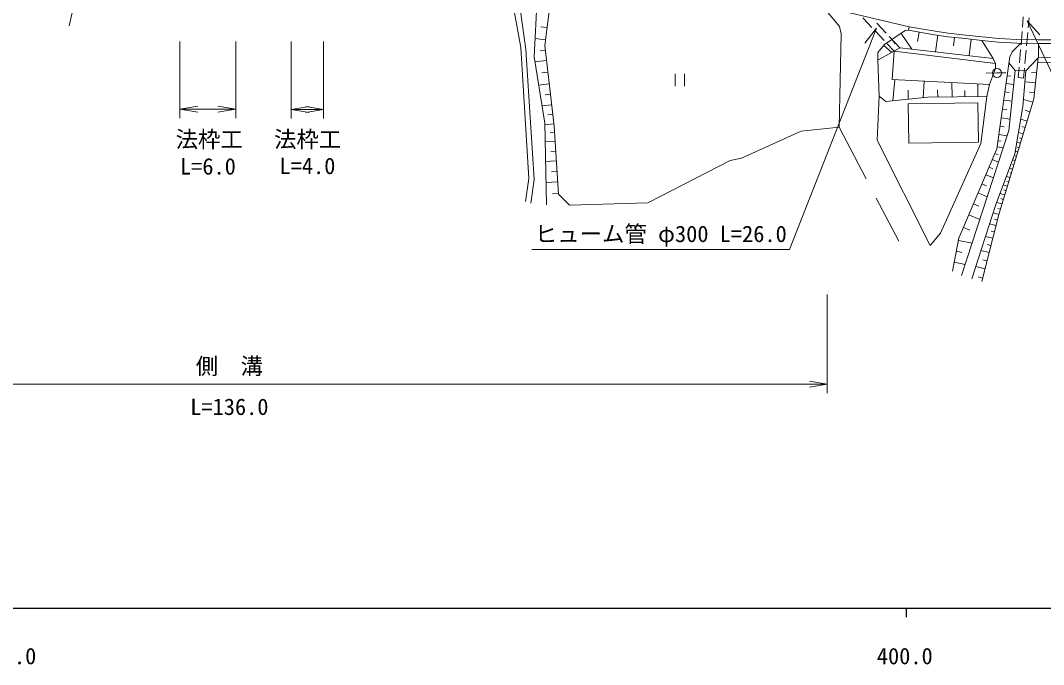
# Model space of a CAD drawing. Units: millimetres, scale not verified. Extents: x 40000 to 680000, y 20000 to 380000.
# Drawn here: x 369194 to 483325, y 198715 to 270551 of the extents above; entities that cross this region are included whole.
import ezdxf
from ezdxf.enums import TextEntityAlignment as Align

# ---------------------------------------------------------------- set-up
doc = ezdxf.new("R2010")
doc.units = ezdxf.units.MM
doc.header["$LTSCALE"] = 1000
for name, color, linetype, lineweight in [('M-STR-HTXT', 7, 'Continuous', 13), ('M-TTL-BAND', 7, 'Continuous', 25), ('M-WORK', 1, 'Continuous', 13)]:
    doc.layers.add(name, color=color, linetype=linetype, lineweight=lineweight)
doc.styles.add('ＭＳ ゴシック', font='')
doc.styles.get('ＭＳ ゴシック').set_extended_font_data('MS Gothic')

# ---------------------------------------------------------------- blocks, each defined once
blk = doc.blocks.new('open_arrow')
at = {"color": 0, "linetype": 'Continuous', "lineweight": -2}
blk.add_lwpolyline([(7.5, 1.25), (0, 0), (7.5, -1.25)], dxfattribs=at)

msp = doc.modelspace()

# ---------------------------------------------------------------- linework, layer by layer
at = {"layer": 'M-STR-HTXT'}
for p, q in [((380281, 294320), (374636, 269965)), ((481500, 270500), (482897, 268948)), ((464684, 269679), (463395, 268037)), ((386984, 268223), (386984, 259664)), ((393233, 268223), (393233, 259664)), ((399404, 268223), (399404, 259624)), ((403015, 268223), (403015, 259624)), ((386984, 260664), (393233, 260664)), ((399404, 260624), (403015, 260624)), ((459202, 240000), (459202, 229000)), ((325963, 230000), (459202, 230000))]:
    msp.add_line(p, q, dxfattribs=at)
for points in [[(481500, 270500), (490000, 252500), (518750, 252500)], [(464684, 269679), (455000, 245000), (426250, 245000)]]:
    msp.add_lwpolyline(points, dxfattribs=at)
at = {"layer": 'M-TTL-BAND'}
for p, q in [((40000, 205000), (579000, 205000)), ((468000, 205000), (468000, 204000))]:
    msp.add_line(p, q, dxfattribs=at)
at = {"layer": 'M-WORK'}
for p, q in [((425014, 267542), (423642, 275055)), ((426985, 275597), (426487, 266477)), ((428479, 274110), (427679, 267756)), ((424810, 272675), (425573, 267302)), ((468340, 269851), (459202, 271996)), ((460567, 269874), (459109, 271607)), ((464188, 269768), (463162, 270863)), ((481070, 270970), (480975, 269816)), ((481709, 270837), (481604, 269720)), ((427931, 269752), (427255, 269837)), ((460767, 269075), (460567, 269874)), ((465555, 268309), (464530, 269403)), ((464744, 270237), (465768, 269140)), ((465578, 267853), (467887, 269416)), ((467887, 269416), (468271, 269457)), ((468271, 269457), (468340, 269851)), ((468271, 269457), (470932, 268988)), ((468340, 269851), (470995, 269383)), ((470995, 269383), (472700, 269134)), ((427761, 268400), (426600, 268546)), ((460528, 258645), (460767, 269075)), ((466109, 268775), (467301, 267498)), ((466448, 268442), (466780, 267951)), ((467429, 269107), (468619, 267350)), ((469436, 269251), (469252, 268207)), ((470932, 268988), (472650, 268737)), ((471528, 268901), (471259, 267053)), ((472650, 268737), (474611, 268523)), ((472700, 269134), (474654, 268921)), ((473380, 268659), (473280, 267730)), ((474611, 268523), (476443, 268328)), ((474654, 268921), (476483, 268726)), ((475237, 268458), (475039, 266627)), ((476443, 268328), (478299, 268149)), ((476443, 268328), (477717, 266326)), ((476483, 268726), (478330, 268548)), ((478330, 268548), (480355, 268424)), ((480355, 268424), (482699, 268388)), ((480934, 269317), (480811, 267822)), ((481558, 269222), (481417, 267729)), ((482699, 268388), (488329, 268406)), ((425893, 252916), (425014, 267542)), ((425573, 267302), (426492, 252796)), ((427739, 267239), (427158, 267172)), ((427679, 267756), (428718, 258765)), ((464850, 266983), (465578, 267853)), ((464850, 266113), (467301, 267498)), ((465491, 267750), (466400, 266989)), ((466656, 267134), (465897, 267944)), ((466439, 263955), (466656, 267134)), ((477957, 265766), (466656, 267134)), ((467301, 267498), (477717, 266326)), ((478299, 268149), (480340, 268024)), ((479826, 267036), (480787, 268017)), ((480340, 268024), (482697, 267988)), ((480770, 267324), (480647, 265829)), ((481371, 267231), (481230, 265738)), ((482697, 267988), (488335, 268006)), ((482769, 267979), (482774, 266470)), ((426487, 266477), (427706, 259091)), ((427873, 266077), (426578, 265928)), ((464850, 266113), (464850, 266983)), ((464983, 262117), (464850, 266113)), ((477717, 266326), (477957, 265766)), ((478121, 256246), (479560, 266503)), ((479560, 266503), (479826, 267036)), ((481339, 264937), (482712, 266382)), ((482712, 266382), (482239, 261808)), ((482654, 265823), (494785, 266285)), ((482712, 266382), (494412, 266791)), ((477975, 265207), (477282, 263422)), ((477957, 265766), (477975, 265207)), ((479463, 265816), (480167, 264973)), ((480167, 264973), (479466, 258272)), ((480167, 264973), (481339, 264937)), ((480606, 265331), (480510, 264177)), ((481012, 260963), (481339, 264937)), ((481184, 265240), (481079, 264123)), ((428023, 264782), (427375, 264707)), ((442235, 264612), (442235, 263212)), ((443285, 263212), (443285, 264612)), ((477282, 263422), (466439, 263955)), ((466531, 261586), (466734, 263940)), ((469909, 261931), (470014, 263779)), ((476923, 264674), (478131, 264692)), ((478131, 264692), (479125, 264710)), ((479263, 264385), (479693, 264325)), ((480510, 264177), (481079, 264123)), ((482424, 263596), (481336, 263708)), ((482537, 264693), (481994, 264749)), ((428173, 263487), (427003, 263351)), ((468224, 261759), (468238, 262765)), ((471518, 261997), (471508, 262802)), ((473128, 262016), (473109, 263627)), ((474563, 262034), (474554, 262751)), ((475998, 262051), (475980, 263486)), ((477282, 263422), (476998, 262063)), ((479012, 262599), (479475, 262534)), ((479142, 263525), (480003, 263404)), ((482311, 262508), (481767, 262565)), ((428308, 262317), (427723, 262249)), ((464983, 262117), (464770, 257188)), ((465729, 261504), (464983, 262117)), ((470417, 261983), (465729, 261504)), ((468240, 261256), (475992, 261362)), ((476998, 262063), (470417, 261983)), ((475992, 261362), (476053, 256968)), ((476332, 256815), (476998, 262063)), ((482239, 261808), (478322, 248927)), ((478882, 261673), (479808, 261543)), ((482122, 261423), (481076, 261741)), ((428443, 261147), (427387, 261025)), ((468300, 256861), (468240, 261256)), ((478742, 260676), (479241, 260607)), ((480124, 255682), (481012, 260963)), ((481804, 260378), (481281, 260537)), ((427706, 259091), (427866, 249980)), ((428565, 260091), (428037, 260030)), ((478603, 259680), (479599, 259540)), ((481486, 259332), (480774, 259548)), ((428687, 259035), (427709, 258922)), ((428763, 258053), (428272, 258022)), ((428718, 258765), (429198, 251172)), ((449618, 255208), (456292, 258205)), ((456292, 258205), (460528, 258645)), ((460528, 258645), (463525, 252891)), ((479466, 258272), (474165, 242101)), ((478472, 258748), (478938, 258682)), ((481053, 257908), (480525, 258068)), ((481269, 258620), (480913, 258728)), ((428825, 257071), (427743, 257002)), ((464770, 257188), (470684, 245440)), ((476053, 256968), (468300, 256861)), ((471829, 246825), (476332, 256815)), ((478245, 257129), (478588, 257081)), ((478341, 257815), (479274, 257684)), ((480732, 256852), (480340, 256971)), ((480892, 257380), (480628, 257460)), ((428894, 255988), (428353, 255954)), ((473885, 246256), (478121, 256246)), ((477901, 255728), (478252, 255579)), ((477963, 249904), (480124, 255682)), ((478149, 256442), (478835, 256346)), ((480441, 255895), (480173, 255977)), ((480586, 256374), (480391, 256433)), ((428962, 254905), (427781, 254830)), ((439188, 250213), (448379, 254929)), ((448379, 254929), (449618, 255208)), ((477604, 255027), (478305, 254730)), ((480150, 254938), (479876, 255022)), ((480295, 255417), (480161, 255458)), ((429037, 253724), (428446, 253686)), ((477247, 254184), (477668, 254005)), ((479859, 253982), (479526, 254083)), ((479714, 253503), (479547, 253554)), ((480004, 254460), (479868, 254502)), ((425533, 250359), (425893, 252916)), ((426492, 252796), (426133, 250159)), ((429111, 252542), (427822, 252461)), ((476459, 252326), (476966, 252111)), ((476889, 253340), (477732, 252983)), ((479568, 253025), (479175, 253145)), ((479423, 252547), (479226, 252606)), ((429193, 251253), (428548, 251213)), ((429198, 251172), (430437, 249933)), ((476029, 251311), (477043, 250881)), ((478986, 251111), (478473, 251268)), ((479277, 252068), (478824, 252206)), ((479132, 251590), (478905, 251659)), ((430437, 249933), (439188, 250213)), ((464664, 250733), (467181, 245937)), ((475511, 250090), (476121, 249831)), ((478674, 250084), (478096, 250260)), ((478830, 250598), (478573, 250676)), ((474993, 248870), (476214, 248352)), ((475325, 241734), (477963, 249904)), ((478322, 248927), (476444, 241455)), ((478322, 248927), (477698, 249084)), ((478498, 249506), (478209, 249593)), ((478008, 247678), (477302, 247856)), ((478165, 248303), (477853, 248381)), ((470684, 245440), (471829, 246825)), ((474392, 247450), (475101, 247149)), ((477831, 246972), (477477, 247060)), ((473166, 242606), (473885, 246256)), ((473838, 246016), (475351, 245718)), ((477653, 246265), (476853, 246466)), ((477452, 245464), (477052, 245565)), ((473599, 244802), (474206, 244682)), ((477251, 244664), (476345, 244892)), ((473359, 243587), (474574, 243348)), ((476795, 242851), (475769, 243109)), ((477023, 243758), (476570, 243871)), ((476537, 241825), (476024, 241954))]:
    msp.add_line(p, q, dxfattribs=at)
msp.add_circle((478131, 264692), 500, dxfattribs=at)

# ---------------------------------------------------------------- block references
at = {"layer": 'M-STR-HTXT', "xscale": 267, "yscale": 267}
for p in [(386984, 260664), (399404, 260624)]:
    msp.add_blockref('open_arrow', p, dxfattribs=at)
at = {"layer": 'M-STR-HTXT', "xscale": 267, "yscale": 267, "rotation": 180}
for p in [(393233, 260664), (403015, 260624), (459202, 230000)]:
    msp.add_blockref('open_arrow', p, dxfattribs=at)

# ---------------------------------------------------------------- texts
at = {"layer": 'M-STR-HTXT', "style": 'ＭＳ ゴシック'}
for s, p in [('法枠工', (390250, 257300)), ('法枠工', (401227, 257300)), ('ヒューム管 φ300 L=26.0', (440625, 246750)), ('側\u3000溝', (392500, 232000))]:
    msp.add_text(s, height=1833, dxfattribs=at).set_placement(p, align=Align.MIDDLE_CENTER)
for s, p in [('L=6.0', (390108, 252814)), ('L=4.0', (401210, 252867)), ('L=136.0', (392500, 226000))]:
    msp.add_text(s, height=1833, dxfattribs=at).set_placement(p, align=Align.BOTTOM_CENTER)
at = {"layer": 'M-TTL-BAND', "style": 'ＭＳ ゴシック'}
for s, p in [('300.0', (367844, 198195)), ('400.0', (467844, 198195))]:
    msp.add_text(s, height=1833, dxfattribs=at).set_placement(p, align=Align.BOTTOM_CENTER)

doc.saveas('drawing.dxf')
